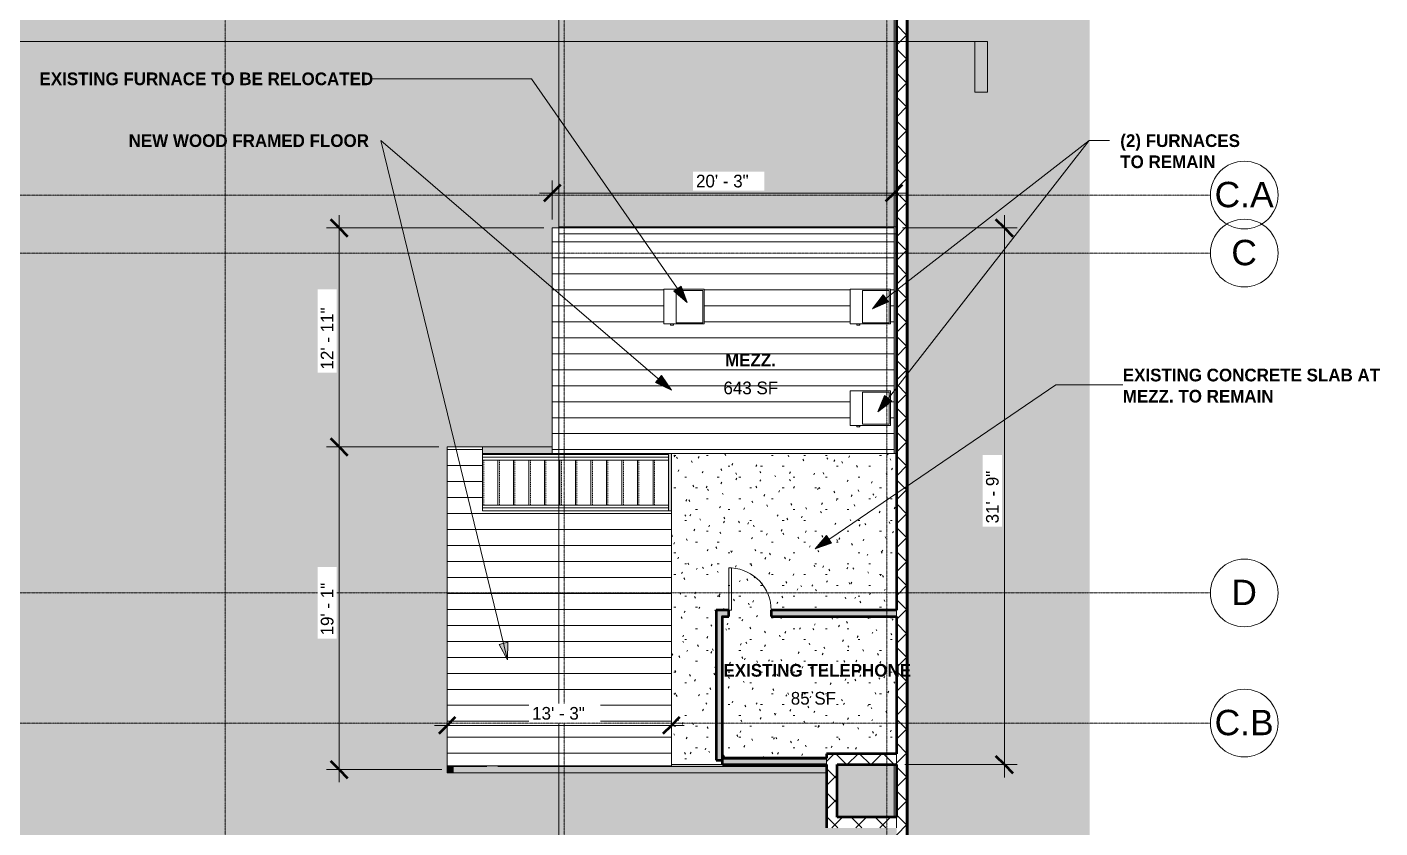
# Model space of a CAD drawing. Header units: inches. Extents: x -4124 to -1243, y 10266 to 12054.
# Drawn here: x -2202 to -1243, y 10995 to 11563 of the extents above; entities that cross this region are included whole.
import ezdxf

# ---------------------------------------------------------------- set-up
doc = ezdxf.new("R2010")
doc.units = ezdxf.units.IN
doc.header["$MEASUREMENT"] = 0
doc.linetypes.add('Grid Line 1_2_', pattern=[0.875, 0.5, -0.125, 0.125, -0.125])
doc.linetypes.add('Overhead 1_16_', pattern=[0.101562, 0.0625, -0.039062])
for name, color, linetype, lineweight in [('A-ANNO-DIMS', 211, 'Continuous', 9), ('A-ANNO-DIMS-96', 211, 'Continuous', 9), ('A-AREA-IDEN', 2, 'Continuous', 9), ('A-DOOR', 31, 'Continuous', 13), ('A-FLOR', 192, 'Continuous', 13), ('A-FLOR-HRAL', 11, 'Continuous', 9), ('A-FLOR-PATT', 8, 'Continuous', 13), ('A-ROOF', 132, 'Continuous', 13), ('A-WALL', 113, 'Continuous', 13), ('A-WALL-PATT', 111, 'Continuous', 20), ('C-BLDG-PADS', 91, 'Continuous', 13), ('G-ANNO-SYMB', 111, 'Continuous', 9), ('G-ANNO-TEXT', 231, 'Continuous', 9), ('I-WALL', 2, 'Continuous', 13), ('M-EQPM', 50, 'Continuous', 9), ('S-GRID', 1, 'Continuous', 9), ('S-GRID-IDEN', 1, 'Continuous', 9), ('S-STRS', 31, 'Continuous', 9)]:
    doc.layers.add(name, color=color, linetype=linetype, lineweight=lineweight)
doc.styles.add('Arial', font='arial.ttf', dxfattribs={"height": 18})
doc.styles.add('Century Gothic_1', font='ufonts.com_century-gothic.ttf', dxfattribs={"height": 9})
doc.styles.add('Century Gothic_B', font='GOTHICB.TTF', dxfattribs={"height": 9})
doc.dimstyles.new('OD__1__Tol__', dxfattribs={"dimscale": 12, "dimtxt": 9.397514, "dimasz": 1, "dimexe": 0.75, "dimexo": 0.5, "dimgap": 0.125, "dimtad": 1, "dimdec": 0, "dimzin": 3, "dimdsep": 46, "dimlunit": 4, "dimtxsty": 'Century Gothic_1', "dimblk1": 'OBLIQUE', "dimblk2": 'OBLIQUE', "dimsah": 1, "dimcen": 0.09, "dimdle": 0.75, "dimazin": 0, "dimtfac": 1, "dimtdec": 4, "dimtix": 1, "dimtmove": 0, "dimatfit": 3, "dimfxl": 1, "dimtvp": 1, "dimtfill": 1, "dimfrac": 2, "dimtolj": 1, "dimtzin": 0, "dimarcsym": 2})
pattern_1 = [(0, (0, 0), (30.72, 7.68), [1.267, -21.773, 1.267, -21.773, -122.88]), (0, (0, 0), (30.72, 7.68), [-46.08, 1.267, -44.813, 1.267, -21.773, -53.76]), (0, (0, 0), (30.72, 7.68), [-115.2, 1.267, -14.093, 1.267, -37.133]), (120, (11.52, 3.84), (-22.011075, 22.7643004), [1.267, -21.773, 1.267, -21.773, -122.88]), (120, (11.52, 3.84), (-22.011075, 22.7643004), [-46.08, 1.267, -44.813, 1.267, -21.773, -53.76]), (120, (11.52, 3.84), (-22.011075, 22.7643004), [-115.2, 1.267, -14.093, 1.267, -37.133]), (240, (15.36, 19.2), (-8.708925, -30.4443004), [1.267, -21.773, 1.267, -21.773, -122.88]), (240, (15.36, 19.2), (-8.708925, -30.4443004), [-46.08, 1.267, -44.813, 1.267, -21.773, -53.76]), (240, (15.36, 19.2), (-8.708925, -30.4443004), [-115.2, 1.267, -14.093, 1.267, -37.133])]
pattern_2 = [(45, (0, 0), (-8.485281, 8.485281), []), (135, (0, 0), (-8.485281, -8.485281), [])]

# ---------------------------------------------------------------- blocks, each defined once
blk = doc.blocks.new('Single-Flush - 30_ x 80_-1225038-FLOOR PLAN - MEZZANINE')
at = {"layer": 'A-DOOR', "lineweight": 20}
for p, q in [((13, -2.25), (13, -32.25)), ((15, -2.25), (13, -2.25)), ((15, -2.25), (15, -32.25)), ((15, -32.25), (13, -32.25))]:
    blk.add_line(p, q, dxfattribs=at)
at = {"layer": 'A-DOOR', "lineweight": 9}
blk.add_arc((15, -2.25), 30.07, 180, 266.18593, dxfattribs=at)
blk = doc.blocks.new('Walls 1 - Walls 1-1277454-FLOOR PLAN - MEZZANINE')
at = {"layer": 'A-ROOF'}
blk.add_hatch(color=161, dxfattribs=at).paths.add_polyline_path([(-1448.52, 10380.08), (-1448.52, 11927.37), (-1956.88, 11927.37), (-1956.83, 11915.82), (-1585.45, 11918.85), (-1585.45, 11774.15), (-1577.83, 11774.15), (-1577.83, 10643.01), (-1938.58, 10642.37), (-1938.58, 10381.41), (-1782.98, 10380.99)], flags=0)
at = {"layer": 'A-ROOF', "lineweight": 50}
blk.add_line((-1577.83, 11774.15), (-1577.83, 10643.01), dxfattribs=at)
blk = doc.blocks.new('Gas Fired Furnace - Direct Vent - 38000 BTUH-1351617-FLOOR PLAN - MEZZANINE')
at = {"layer": 'M-EQPM'}
for p, q in [((0, 0), (-24.5, 0)), ((-24.5, 0), (-24.5, -28.5)), ((-0.81, -0.81), (-23.69, -0.81)), ((-23.69, -0.81), (-23.69, -19.81)), ((-0.81, -19.81), (-0.81, -0.81)), ((0, -28.5), (0, 0)), ((-24.5, -28.5), (0, -28.5)), ((-23.69, -19.81), (-0.81, -19.81)), ((1, -21.69), (0, -21.69)), ((1, -21.83), (0, -21.83)), ((0, -23.83), (1, -23.83)), ((1, -21.69), (1, -21.82)), ((1, -21.83), (1, -23.83))]:
    blk.add_line(p, q, dxfattribs=at)
blk = doc.blocks.new('Top Rail Type - Top Rail_Internal_-1377795-FLOOR PLAN - MEZZANINE')
at = {"layer": 'A-FLOR-HRAL'}
for p, q in [((-1879.2, 11223.65), (-1747.2, 11223.65)), ((-1747.2, 11221.65), (-1879.2, 11221.65)), ((-1747.2, 11223.65), (-1747.2, 11221.65))]:
    blk.add_line(p, q, dxfattribs=at)
blk = doc.blocks.new('Top Rail Type - Top Rail_Internal_-V11-FLOOR PLAN - MEZZANINE')
at = {"layer": 'A-FLOR-HRAL'}
for p, q in [((-1879.2, 11223.65), (-1747.2, 11223.65)), ((-1879.2, 11221.65), (-1747.2, 11221.65)), ((-1747.2, 11223.65), (-1747.2, 11221.65))]:
    blk.add_line(p, q, dxfattribs=at)
blk = doc.blocks.new('Top Rail Type - Top Rail_Internal_-1377806-FLOOR PLAN - MEZZANINE')
at = {"layer": 'A-FLOR-HRAL'}
for p, q in [((-1879.2, 11257.65), (-1747.2, 11257.65)), ((-1747.2, 11257.65), (-1747.2, 11255.65)), ((-1747.2, 11255.65), (-1879.2, 11255.65))]:
    blk.add_line(p, q, dxfattribs=at)
blk = doc.blocks.new('Top Rail Type - Top Rail_Internal_-V12-FLOOR PLAN - MEZZANINE')
at = {"layer": 'A-FLOR-HRAL'}
for p, q in [((-1879.2, 11257.65), (-1747.2, 11257.65)), ((-1747.2, 11257.65), (-1747.2, 11255.65)), ((-1879.2, 11255.65), (-1747.2, 11255.65))]:
    blk.add_line(p, q, dxfattribs=at)
blk = doc.blocks.new('Grid - Grid Head - Circle-50561-FLOOR PLAN - MEZZANINE')
at = {"layer": 'S-GRID-IDEN'}
for start, end in [(360, 180), (180, 360)]:
    blk.add_arc((0, 0), 0.25, start, end, dxfattribs=at)
blk = doc.blocks.new('Section - 3_32_ x 3_8_-54337-FLOOR PLAN - MEZZANINE')
at = {"layer": 'G-ANNO-SYMB'}
blk.add_hatch(color=256, dxfattribs=at).paths.add_polyline_path([(0, 0.375), (0, 0), (-0.09375, 0), (-0.09375, 0.375)], flags=0)
for p, q in [((0, 0.375), (-0.09375, 0.375)), ((-0.09375, 0.375), (-0.09375, 0)), ((0, 0), (0, 0.375)), ((-0.09375, 0), (0, 0))]:
    blk.add_line(p, q, dxfattribs=at)
blk = doc.blocks.new('DIMBLOCK1-FLOOR PLAN - MEZZANINE')
at = {"layer": 'A-ANNO-DIMS-96'}
for p, q in [((-1829.7, 11426.27), (-1829.7, 11453.95)), ((-1587.2, 11426.27), (-1587.2, 11453.95)), ((-1838.7, 11444.95), (-1578.2, 11444.95)), ((-1829.7, 11444.95), (-1829.7, 11426.27)), ((-1587.2, 11444.95), (-1587.2, 11426.27))]:
    blk.add_line(p, q, dxfattribs=at)
at = {"layer": 'A-ANNO-DIMS-96', "lineweight": 50}
for p, q in [((-1829.7, 11444.95), (-1823.7, 11450.95)), ((-1587.2, 11444.95), (-1581.2, 11450.95)), ((-1829.7, 11444.95), (-1835.7, 11438.95)), ((-1587.2, 11444.95), (-1593.2, 11438.95))]:
    blk.add_line(p, q, dxfattribs=at)
at = {"layer": 'A-ANNO-DIMS-96', "color": 0, "insert": (-1727.7, 11457.98), "char_height": 9, "width": 46.1821, "attachment_point": 1, "line_spacing_factor": 0.984502, "style": 'Century Gothic_1', "bg_fill": 3, "box_fill_scale": 1.25, "bg_fill_color": 256, "bg_fill_true_color": 13158600, "bg_fill_transparency": 0}
blk.add_mtext('20\' - 3"', dxfattribs=at)
blk = doc.blocks.new('_Oblique')
at = {"color": 0, "linetype": 'ByBlock', "lineweight": -2}
blk.add_line((-0.5, -0.5), (0.5, 0.5), dxfattribs=at)
blk = doc.blocks.new('DIMBLOCK2-FLOOR PLAN - MEZZANINE')
at = {"layer": 'A-ANNO-DIMS-96', "lineweight": 50}
for p, q in [((-1508.95, 11420.27), (-1514.95, 11426.27)), ((-1508.95, 11420.27), (-1502.95, 11414.27)), ((-1508.95, 11039.65), (-1514.95, 11045.65)), ((-1508.95, 11039.65), (-1502.95, 11033.65))]:
    blk.add_line(p, q, dxfattribs=at)
at = {"layer": 'A-ANNO-DIMS-96'}
for p, q in [((-1508.95, 11030.65), (-1508.95, 11429.27)), ((-1581.2, 11420.27), (-1499.95, 11420.27)), ((-1508.95, 11420.27), (-1581.2, 11420.27)), ((-1579.45, 11039.65), (-1499.95, 11039.65)), ((-1508.95, 11039.65), (-1579.45, 11039.65))]:
    blk.add_line(p, q, dxfattribs=at)
at = {"layer": 'A-ANNO-DIMS-96', "color": 0, "insert": (-1521.99, 11210.72), "char_height": 9, "width": 46.1821, "attachment_point": 1, "rotation": 90, "line_spacing_factor": 0.984502, "style": 'Century Gothic_1', "bg_fill": 3, "box_fill_scale": 1.25, "bg_fill_color": 256, "bg_fill_true_color": 13158600, "bg_fill_transparency": 0}
blk.add_mtext('31\' - 9"', dxfattribs=at)
blk = doc.blocks.new('DIMBLOCK3-FLOOR PLAN - MEZZANINE')
at = {"layer": 'A-ANNO-DIMS-96', "lineweight": 50}
for p, q in [((-1980.83, 11264.9), (-1986.83, 11270.9)), ((-1980.83, 11264.9), (-1974.83, 11258.9)), ((-1980.83, 11036.15), (-1986.83, 11042.15)), ((-1980.83, 11036.15), (-1974.83, 11030.15))]:
    blk.add_line(p, q, dxfattribs=at)
at = {"layer": 'A-ANNO-DIMS-96'}
for p, q in [((-1980.83, 11027.15), (-1980.83, 11273.9)), ((-1910.2, 11264.9), (-1989.83, 11264.9)), ((-1980.83, 11264.9), (-1910.2, 11264.9)), ((-1907.95, 11036.15), (-1989.83, 11036.15)), ((-1980.83, 11036.15), (-1907.95, 11036.15))]:
    blk.add_line(p, q, dxfattribs=at)
at = {"layer": 'A-ANNO-DIMS-96', "color": 0, "insert": (-1993.87, 11131.28), "char_height": 9, "width": 46.1821, "attachment_point": 1, "rotation": 90, "line_spacing_factor": 0.984502, "style": 'Century Gothic_1', "bg_fill": 3, "box_fill_scale": 1.25, "bg_fill_color": 256, "bg_fill_true_color": 13158600, "bg_fill_transparency": 0}
blk.add_mtext('19\' - 1"', dxfattribs=at)
blk = doc.blocks.new('DIMBLOCK4-FLOOR PLAN - MEZZANINE')
at = {"layer": 'A-ANNO-DIMS-96'}
for p, q in [((-1913.2, 11067.52), (-1736.2, 11067.52)), ((-1904.2, 11070.01), (-1904.2, 11058.52)), ((-1904.2, 11067.52), (-1904.2, 11070.01)), ((-1745.2, 11070.01), (-1745.2, 11058.52)), ((-1745.2, 11067.52), (-1745.2, 11070.01))]:
    blk.add_line(p, q, dxfattribs=at)
at = {"layer": 'A-ANNO-DIMS-96', "lineweight": 50}
for p, q in [((-1904.2, 11067.52), (-1910.2, 11061.52)), ((-1904.2, 11067.52), (-1898.2, 11073.52)), ((-1745.2, 11067.52), (-1751.2, 11061.52)), ((-1745.2, 11067.52), (-1739.2, 11073.52))]:
    blk.add_line(p, q, dxfattribs=at)
at = {"layer": 'A-ANNO-DIMS-96', "color": 0, "insert": (-1843.95, 11080.56), "char_height": 9, "width": 46.1821, "attachment_point": 1, "line_spacing_factor": 0.984502, "style": 'Century Gothic_1', "bg_fill": 3, "box_fill_scale": 1.25, "bg_fill_color": 256, "bg_fill_true_color": 13158600, "bg_fill_transparency": 0}
blk.add_mtext('13\' - 3"', dxfattribs=at)
blk = doc.blocks.new('DIMBLOCK5-FLOOR PLAN - MEZZANINE')
at = {"layer": 'A-ANNO-DIMS-96', "lineweight": 50}
for p, q in [((-1980.83, 11420.27), (-1986.83, 11426.27)), ((-1980.83, 11420.27), (-1974.83, 11414.27)), ((-1980.83, 11264.9), (-1986.83, 11270.9)), ((-1980.83, 11264.9), (-1974.83, 11258.9))]:
    blk.add_line(p, q, dxfattribs=at)
at = {"layer": 'A-ANNO-DIMS-96'}
for p, q in [((-1980.83, 11429.27), (-1980.83, 11255.9)), ((-1835.7, 11420.27), (-1989.83, 11420.27)), ((-1980.83, 11420.27), (-1835.7, 11420.27)), ((-1910.2, 11264.9), (-1989.83, 11264.9)), ((-1980.83, 11264.9), (-1910.2, 11264.9))]:
    blk.add_line(p, q, dxfattribs=at)
at = {"layer": 'A-ANNO-DIMS-96', "color": 0, "insert": (-1993.87, 11319.83), "char_height": 9, "width": 54.5951, "attachment_point": 1, "rotation": 90, "line_spacing_factor": 0.984502, "style": 'Century Gothic_1', "bg_fill": 3, "box_fill_scale": 1.25, "bg_fill_color": 256, "bg_fill_true_color": 13158600, "bg_fill_transparency": 0}
blk.add_mtext('12\' - 11"', dxfattribs=at)

msp = doc.modelspace()

# ---------------------------------------------------------------- hatches: boundary and pattern name
at = {"layer": 'A-FLOR-PATT', "lineweight": 9}
h = msp.add_hatch(dxfattribs=at)
h.set_pattern_fill('FP_7', color=256, style=0, pattern_type=2)
h.set_pattern_definition([(0, (0, 0), (0, 11.331), [])])
h.paths.add_polyline_path([(-1904.2, 11038.73), (-1745.2, 11038.73), (-1745.2, 11219.65), (-1879.2, 11219.65), (-1879.2, 11264.9), (-1904.2, 11264.9), (-1904.2, 11096.55)], flags=0)
h.paths.add_polyline_path([(-1829.7, 11260.27), (-1587.2, 11260.27), (-1587.2, 11420.27), (-1829.7, 11420.27)], flags=0)
h.paths.add_polyline_path([(-1612.58, 11279.2), (-1613.65, 11279.2), (-1613.65, 11280.2), (-1618.31, 11280.2), (-1618.31, 11304.7), (-1589.81, 11304.7), (-1589.81, 11280.2), (-1611.5, 11280.2), (-1611.53, 11279.2), (-1612.52, 11279.2)], flags=0)
h.paths.add_polyline_path([(-1613.65, 11351.2), (-1613.65, 11352.2), (-1618.31, 11352.2), (-1618.31, 11376.7), (-1589.81, 11376.7), (-1589.81, 11352.2), (-1611.5, 11352.2), (-1611.53, 11351.2), (-1613.61, 11351.2)], flags=0)
h.paths.add_polyline_path([(-1744.58, 11351.2), (-1745.76, 11351.2), (-1745.76, 11352.2), (-1750.43, 11352.2), (-1750.43, 11376.7), (-1721.93, 11376.7), (-1721.93, 11352.2), (-1743.61, 11352.2), (-1743.65, 11351.2), (-1744.54, 11351.2)], flags=0)
h = msp.add_hatch(dxfattribs=at)
h.set_pattern_fill('FP_3', style=0, pattern_type=2)
h.set_pattern_definition(pattern_1)
h.paths.add_polyline_path([(-1745.2, 11039.65), (-1708.95, 11039.65), (-1708.95, 11042.78), (-1713.45, 11042.78), (-1713.45, 11149.15), (-1704.45, 11149.15), (-1704.45, 11144.65), (-1708.95, 11144.65), (-1708.95, 11044.15), (-1635.2, 11044.15), (-1635.2, 11047.28), (-1585.45, 11047.28), (-1585.45, 11144.65), (-1674.45, 11144.65), (-1674.45, 11149.15), (-1585.45, 11149.15), (-1585.45, 11260.27), (-1745.2, 11260.27), (-1745.2, 11042.78)], flags=0)
at = {"layer": 'A-WALL-PATT', "lineweight": 9}
h = msp.add_hatch(dxfattribs=at)
h.set_pattern_fill('FP_1', style=0, pattern_type=2)
h.set_pattern_definition(pattern_2)
h.paths.add_polyline_path([(-1577.83, 10640.15), (-1577.83, 11774.15), (-1585.45, 11774.15), (-1585.45, 10640.15)], flags=0)
h = msp.add_hatch(dxfattribs=at)
h.set_pattern_fill('FP_4', style=0, pattern_type=2)
h.set_pattern_definition(pattern_1)
h.paths.add_polyline_path([(-1712.95, 11148.65), (-1704.45, 11148.65), (-1704.45, 11149.15), (-1713.45, 11149.15), (-1713.45, 11148.65)], flags=0)
h.paths.add_polyline_path([(-1674.45, 11148.65), (-1585.45, 11148.65), (-1585.45, 11149.15), (-1674.45, 11149.15)], flags=0)
h = msp.add_hatch(dxfattribs=at)
h.set_pattern_fill('FP_4', style=0, pattern_type=2)
h.set_pattern_definition(pattern_1)
h.paths.add_polyline_path([(-1712.95, 11042.78), (-1712.95, 11148.65), (-1713.45, 11148.65), (-1713.45, 11042.78)], flags=0)
h = msp.add_hatch(dxfattribs=at)
h.set_pattern_fill('FP_4', style=0, pattern_type=2)
h.set_pattern_definition(pattern_1)
h.paths.add_polyline_path([(-1708.95, 11144.65), (-1704.45, 11144.65), (-1704.45, 11145.15), (-1709.45, 11145.15), (-1709.45, 11144.65)], flags=0)
h.paths.add_polyline_path([(-1674.45, 11144.65), (-1585.45, 11144.65), (-1585.45, 11145.15), (-1674.45, 11145.15)], flags=0)
h = msp.add_hatch(dxfattribs=at)
h.set_pattern_fill('FP_1', style=0, pattern_type=2)
h.set_pattern_definition(pattern_2)
h.paths.add_polyline_path([(-1635.2, 10994.78), (-1627.58, 10994.78), (-1627.58, 11047.28), (-1635.2, 11047.28), (-1635.2, 11039.65)], flags=0)
h = msp.add_hatch(dxfattribs=at)
h.set_pattern_fill('FP_1', style=0, pattern_type=2)
h.set_pattern_definition(pattern_2)
h.paths.add_polyline_path([(-1585.45, 11039.65), (-1585.45, 11047.28), (-1627.58, 11047.28), (-1627.58, 11039.65)], flags=0)
h = msp.add_hatch(dxfattribs=at)
h.set_pattern_fill('FP_4', style=0, pattern_type=2)
h.set_pattern_definition(pattern_1)
h.paths.add_polyline_path([(-1708.95, 11043.65), (-1635.2, 11043.65), (-1635.2, 11044.15), (-1708.95, 11044.15)], flags=0)
h = msp.add_hatch(dxfattribs=at)
h.set_pattern_fill('FP_1', style=0, pattern_type=2)
h.set_pattern_definition(pattern_2)
h.paths.add_polyline_path([(-1585.45, 10994.78), (-1585.45, 11002.4), (-1627.58, 11002.4), (-1627.58, 10994.78)], flags=0)
at = {"layer": 'C-BLDG-PADS', "lineweight": 9}
h = msp.add_hatch(dxfattribs=at)
h.set_pattern_fill('FP_29', color=256, style=0, pattern_type=2)
h.set_pattern_definition(pattern_1)
h.paths.add_polyline_path([(-1587.2, 10642.99), (-1585.45, 10643.01), (-1585.45, 10783.02), (-1587.2, 10783.02), (-1587.2, 10643.01)], flags=0)
h.paths.add_polyline_path([(-1585.45, 10793.9), (-1585.45, 10994.78), (-1587.2, 10994.78), (-1587.2, 10793.9)], flags=0)
h.paths.add_polyline_path([(-1587.2, 11002.4), (-1585.45, 11002.4), (-1585.45, 11039.65), (-1587.2, 11039.65), (-1587.2, 11005.7)], flags=0)
h.paths.add_polyline_path([(-1587.2, 11260.27), (-1585.45, 11260.27), (-1585.45, 11416.15), (-1587.2, 11416.15), (-1587.2, 11278.29)], flags=0)
h.paths.add_polyline_path([(-1585.45, 11420.9), (-1585.45, 11759.77), (-1587.2, 11759.77), (-1587.2, 11420.9)], flags=0)
h.paths.add_polyline_path([(-1587.2, 11770.65), (-1585.45, 11770.65), (-1585.45, 11772.15), (-1587.2, 11772.15), (-1587.2, 11771.59)], flags=0)
h.paths.add_polyline_path([(-1585.45, 11842.92), (-1585.45, 11918.85), (-1587.2, 11918.84), (-1587.2, 11842.92)], flags=0)
h = msp.add_hatch(dxfattribs=at)
h.set_pattern_fill('FP_3', style=0, pattern_type=2)
h.set_pattern_definition(pattern_1)
h.paths.add_polyline_path([(-1938.58, 10793.9), (-1845.45, 10793.9), (-1845.45, 10979.9), (-1797.95, 10979.9), (-1797.95, 10977.65), (-1790.33, 10977.65), (-1790.33, 10793.9), (-1593.15, 10793.9), (-1592.83, 10794.03), (-1592.62, 10794.52), (-1592.62, 10802), (-1592.83, 10802.49), (-1593.31, 10802.69), (-1597.45, 10802.69), (-1597.45, 10803.25), (-1587.45, 10803.25), (-1587.45, 10802.69), (-1591.59, 10802.69), (-1592.08, 10802.49), (-1592.28, 10802), (-1592.28, 10794.52), (-1592.08, 10794.03), (-1591.75, 10793.9), (-1587.2, 10793.9), (-1587.2, 10994.78), (-1635.2, 10994.78), (-1635.2, 11033.9), (-1904.2, 11033.9), (-1904.2, 11264.9), (-1829.7, 11264.9), (-1829.7, 11420.27), (-1824.95, 11420.27), (-1824.95, 11420.9), (-1587.2, 11420.9), (-1587.2, 11759.77), (-1591.75, 11759.77), (-1592.08, 11759.63), (-1592.28, 11759.15), (-1592.28, 11751.66), (-1592.08, 11751.18), (-1591.59, 11750.97), (-1587.45, 11750.97), (-1587.45, 11750.41), (-1597.45, 11750.41), (-1597.45, 11750.97), (-1593.31, 11750.97), (-1592.83, 11751.18), (-1592.62, 11751.66), (-1592.62, 11759.15), (-1592.83, 11759.63), (-1593.15, 11759.77), (-1820.5, 11759.77), (-1820.83, 11759.63), (-1821.03, 11759.15), (-1821.03, 11751.66), (-1820.83, 11751.18), (-1820.34, 11750.97), (-1816.2, 11750.97), (-1816.2, 11750.41), (-1826.2, 11750.41), (-1826.2, 11750.97), (-1822.06, 11750.97), (-1821.58, 11751.18), (-1821.37, 11751.66), (-1821.37, 11759.15), (-1821.58, 11759.63), (-1821.9, 11759.77), (-2061, 11759.77), (-2061.33, 11759.63), (-2061.53, 11759.15), (-2061.53, 11751.66), (-2061.33, 11751.18), (-2060.84, 11750.97), (-2056.7, 11750.97), (-2056.7, 11750.41), (-2066.7, 11750.41), (-2066.7, 11750.97), (-2062.56, 11750.97), (-2062.08, 11751.18), (-2061.87, 11751.66), (-2061.87, 11759.15), (-2062.08, 11759.63), (-2062.4, 11759.77), (-2301.5, 11759.77), (-2301.83, 11759.63), (-2302.03, 11759.15), (-2302.03, 11751.66), (-2301.83, 11751.18), (-2301.34, 11750.97), (-2297.2, 11750.97), (-2297.2, 11750.41), (-2307.2, 11750.41), (-2307.2, 11750.97), (-2303.06, 11750.97), (-2302.58, 11751.18), (-2302.37, 11751.66), (-2302.37, 11759.15), (-2302.58, 11759.63), (-2302.9, 11759.77), (-2541.5, 11759.77), (-2541.83, 11759.63), (-2542.03, 11759.15), (-2542.03, 11751.66), (-2541.83, 11751.18), (-2541.34, 11750.97), (-2537.2, 11750.97), (-2537.2, 11750.41), (-2547.2, 11750.41), (-2547.2, 11750.97), (-2543.06, 11750.97), (-2542.58, 11751.18), (-2542.37, 11751.66), (-2542.37, 11759.15), (-2542.58, 11759.63), (-2542.9, 11759.77), (-2784.5, 11759.77), (-2784.83, 11759.63), (-2785.03, 11759.15), (-2785.03, 11751.66), (-2784.83, 11751.18), (-2784.34, 11750.97), (-2780.2, 11750.97), (-2780.2, 11750.41), (-2790.2, 11750.41), (-2790.2, 11750.97), (-2786.06, 11750.97), (-2785.58, 11751.18), (-2785.37, 11751.66), (-2785.37, 11759.15), (-2785.58, 11759.63), (-2785.9, 11759.77), (-3020.5, 11759.77), (-3020.83, 11759.63), (-3021.03, 11759.15), (-3021.03, 11751.66), (-3020.83, 11751.18), (-3020.34, 11750.97), (-3016.2, 11750.97), (-3016.2, 11750.41), (-3026.2, 11750.41), (-3026.2, 11750.97), (-3022.06, 11750.97), (-3021.58, 11751.18), (-3021.37, 11751.75), (-3021.37, 11759.15), (-3021.58, 11759.63), (-3021.9, 11759.77), (-3034.58, 11759.77), (-3034.58, 10805.64), (-3033.52, 10806.46), (-3031.83, 10807.16), (-3030.02, 10807.4), (-3030.02, 10815.9), (-1943.16, 10815.9), (-1943.16, 10807.29), (-1942.39, 10807.4), (-1940.58, 10807.16), (-1938.89, 10806.46), (-1937.44, 10805.35), (-1936.33, 10803.9), (-1935.63, 10802.21), (-1935.39, 10800.4), (-1935.63, 10798.58), (-1936.33, 10796.9), (-1937.44, 10795.45), (-1938.58, 10794.57), (-1938.58, 10794.33)], flags=0)
h.paths.add_polyline_path([(-1820.5, 10793.9), (-1797.95, 10793.9), (-1797.95, 10975.4), (-1840.95, 10975.4), (-1840.95, 10793.9), (-1821.9, 10793.9), (-1821.58, 10794.03), (-1821.37, 10794.52), (-1821.37, 10802), (-1821.58, 10802.49), (-1822.06, 10802.69), (-1826.2, 10802.69), (-1826.2, 10803.25), (-1816.2, 10803.25), (-1816.2, 10802.69), (-1820.34, 10802.69), (-1820.83, 10802.49), (-1821.03, 10802), (-1821.03, 10794.52), (-1820.83, 10794.03)], flags=0)
h.paths.add_polyline_path([(-2062.56, 10815.9), (-2066.7, 10815.9), (-2066.7, 10816.46), (-2062.56, 10816.46), (-2062.08, 10816.66), (-2061.87, 10817.15), (-2061.87, 10824.63), (-2062.08, 10825.12), (-2062.56, 10825.32), (-2066.7, 10825.32), (-2066.7, 10825.88), (-2056.7, 10825.88), (-2056.7, 10825.32), (-2060.84, 10825.32), (-2061.33, 10825.12), (-2061.53, 10824.63), (-2061.53, 10817.15), (-2061.33, 10816.66), (-2060.84, 10816.46), (-2056.7, 10816.46), (-2056.7, 10815.9), (-2060.84, 10815.9)], flags=0)
h.paths.add_polyline_path([(-3020.34, 10815.9), (-3026.2, 10815.9), (-3026.2, 10816.46), (-3022.06, 10816.46), (-3021.58, 10816.66), (-3021.37, 10817.15), (-3021.37, 10824.63), (-3021.58, 10825.12), (-3022.06, 10825.32), (-3026.2, 10825.32), (-3026.2, 10825.88), (-3016.2, 10825.88), (-3016.2, 10825.32), (-3020.34, 10825.32), (-3020.83, 10825.12), (-3021.03, 10824.63), (-3021.03, 10817.15), (-3020.83, 10816.66), (-3020.34, 10816.46), (-3016.2, 10816.46), (-3016.2, 10815.9)], flags=0)
h.paths.add_polyline_path([(-2543.06, 10815.9), (-2547.2, 10815.9), (-2547.2, 10816.46), (-2543.06, 10816.46), (-2542.58, 10816.66), (-2542.37, 10817.15), (-2542.37, 10824.63), (-2542.58, 10825.12), (-2543.06, 10825.32), (-2547.2, 10825.32), (-2547.2, 10825.88), (-2537.2, 10825.88), (-2537.2, 10825.32), (-2541.34, 10825.32), (-2541.83, 10825.12), (-2542.03, 10824.63), (-2542.03, 10817.15), (-2541.83, 10816.66), (-2541.34, 10816.46), (-2537.2, 10816.46), (-2537.2, 10815.9), (-2541.34, 10815.9)], flags=0)
h.paths.add_polyline_path([(-2307.2, 10815.9), (-2307.2, 10816.46), (-2303.06, 10816.46), (-2302.58, 10816.66), (-2302.37, 10817.15), (-2302.37, 10824.63), (-2302.58, 10825.12), (-2303.06, 10825.32), (-2307.2, 10825.32), (-2307.2, 10825.88), (-2297.2, 10825.88), (-2297.2, 10825.32), (-2301.34, 10825.32), (-2301.83, 10825.12), (-2302.03, 10824.63), (-2302.03, 10817.15), (-2301.83, 10816.66), (-2301.34, 10816.46), (-2297.2, 10816.46), (-2297.2, 10815.9), (-2303.06, 10815.9)], flags=0)
h.paths.add_polyline_path([(-2780.2, 10815.9), (-2790.2, 10815.9), (-2790.2, 10816.46), (-2786.06, 10816.46), (-2785.58, 10816.66), (-2785.37, 10817.15), (-2785.37, 10824.63), (-2785.58, 10825.12), (-2786.06, 10825.32), (-2790.2, 10825.32), (-2790.2, 10825.88), (-2780.2, 10825.88), (-2780.2, 10825.32), (-2784.34, 10825.32), (-2784.83, 10825.12), (-2785.03, 10824.63), (-2785.03, 10817.15), (-2784.83, 10816.66), (-2784.34, 10816.46), (-2780.2, 10816.46)], flags=0)
h.paths.add_polyline_path([(-1587.2, 11002.4), (-1587.2, 11039.65), (-1627.58, 11039.65), (-1627.58, 11002.4)], flags=0)
h.paths.add_polyline_path([(-1790.33, 11038.4), (-1635.2, 11038.4), (-1635.2, 11039.65), (-1745.2, 11039.65), (-1745.2, 11038.73), (-1899.7, 11038.73), (-1899.7, 11038.4), (-1797.95, 11038.4)], flags=0)
h.paths.add_polyline_path([(-1747.2, 11219.65), (-1745.2, 11219.65), (-1745.2, 11260.27), (-1829.7, 11260.27), (-1829.7, 11260.4), (-1879.2, 11260.4), (-1879.2, 11259.65), (-1747.2, 11259.65), (-1747.2, 11221.65)], flags=0)
h.paths.add_polyline_path([(-3032.23, 11535.24), (-3032.88, 11535.24), (-3032.88, 11536.24), (-2872.23, 11536.24), (-2872.23, 11535.24), (-3031.52, 11535.24)], flags=0)
h.paths.add_polyline_path([(-3032.23, 11536.52), (-3034.23, 11536.52), (-3034.23, 11682.52), (-3032.23, 11682.52), (-3032.23, 11615.81)], flags=0)
h.paths.add_polyline_path([(-3032.88, 11682.8), (-3032.88, 11683.8), (-2872.23, 11683.8), (-2872.23, 11682.8), (-3032.29, 11682.8)], flags=0)
at = {"layer": 'G-ANNO-TEXT', "lineweight": 20}
for points in [[(-1733.93, 11367.29), (-1738.15, 11378.98), (-1743.43, 11375.3)], [(-1745.14, 11305.31), (-1752.15, 11315.57), (-1756.34, 11310.69)], [(-1861.48, 11114), (-1861.2, 11126.42), (-1867.45, 11124.89)]]:
    msp.add_hatch(color=147, dxfattribs=at).paths.add_polyline_path(points, flags=0)
at = {"layer": 'G-ANNO-TEXT'}
msp.add_hatch(color=256, dxfattribs=at).paths.add_polyline_path([(-1643.21, 11192.67), (-1631.48, 11196.76), (-1635.1, 11202.08)], flags=0)
at = {"layer": 'I-WALL'}
for color, points in [(254, [(-1879.2, 11260.4), (-1829.7, 11260.4), (-1829.7, 11264.9), (-1879.2, 11264.9), (-1879.2, 11264.19)]), (161, [(-1712.95, 11042.78), (-1709.45, 11042.78), (-1709.45, 11145.15), (-1712.95, 11145.15), (-1712.95, 11096.55)]), (254, [(-1899.7, 11033.9), (-1899.7, 11038.73), (-1904.2, 11038.73), (-1904.2, 11033.9)]), (254, [(-1899.7, 11033.9), (-1635.2, 11033.9), (-1635.2, 11038.4), (-1899.7, 11038.4)]), (161, [(-1708.95, 11040.15), (-1635.2, 11040.15), (-1635.2, 11043.65), (-1708.95, 11043.65)])]:
    msp.add_hatch(color=color, dxfattribs=at).paths.add_polyline_path(points, flags=0)
h = msp.add_hatch(color=161, dxfattribs=at)
h.paths.add_polyline_path([(-1712.95, 11145.15), (-1704.45, 11145.15), (-1704.45, 11148.65), (-1712.95, 11148.65)], flags=0)
h.paths.add_polyline_path([(-1674.45, 11145.15), (-1585.45, 11145.15), (-1585.45, 11148.65), (-1674.45, 11148.65)], flags=0)

# ---------------------------------------------------------------- linework, layer by layer
at = {"layer": 'A-FLOR'}
for p, q in [((-1587.2, 11420.27), (-1829.7, 11420.27)), ((-1829.7, 11420.27), (-1829.7, 11260.27)), ((-1587.2, 11260.27), (-1587.2, 11420.27)), ((-1879.2, 11264.9), (-1904.2, 11264.9)), ((-1904.2, 11264.9), (-1904.2, 11038.73)), ((-1879.2, 11219.65), (-1879.2, 11264.9)), ((-1585.45, 11260.27), (-1829.7, 11260.27)), ((-1745.2, 11038.73), (-1745.2, 11260.27)), ((-1751.82, 11219.65), (-1879.2, 11219.65)), ((-1745.2, 11219.65), (-1747.2, 11219.65)), ((-1904.2, 11038.73), (-1745.2, 11038.73)), ((-1745.2, 11039.65), (-1708.95, 11039.65))]:
    msp.add_line(p, q, dxfattribs=at)
at = {"layer": 'A-WALL', "lineweight": 50}
for p, q in [((-1577.83, 10640.15), (-1577.83, 11774.15)), ((-1585.45, 11759.77), (-1585.45, 11149.15)), ((-1585.45, 11144.65), (-1585.45, 11047.28)), ((-1635.2, 11047.28), (-1635.2, 11044.15)), ((-1585.45, 11047.28), (-1635.2, 11047.28)), ((-1635.2, 11039.65), (-1635.2, 10994.78)), ((-1627.58, 11002.4), (-1627.58, 11039.65)), ((-1627.58, 11039.65), (-1585.45, 11039.65)), ((-1585.45, 11039.65), (-1585.45, 11002.4)), ((-1585.45, 11002.4), (-1627.58, 11002.4))]:
    msp.add_line(p, q, dxfattribs=at)
at = {"layer": 'A-WALL'}
for p, q in [((-1712.95, 11148.65), (-1704.45, 11148.65)), ((-1712.95, 11148.65), (-1712.95, 11042.78)), ((-1709.45, 11145.15), (-1704.45, 11145.15)), ((-1709.45, 11145.15), (-1709.45, 11042.78)), ((-1674.45, 11148.65), (-1585.45, 11148.65)), ((-1674.45, 11145.15), (-1585.45, 11145.15)), ((-1585.45, 11144.65), (-1585.45, 11149.15)), ((-1585.45, 11039.65), (-1585.45, 11047.28)), ((-1708.95, 11043.65), (-1635.2, 11043.65)), ((-1708.95, 11040.15), (-1635.2, 11040.15)), ((-1635.2, 11039.65), (-1635.2, 11044.15)), ((-1585.45, 10994.78), (-1585.45, 11002.4))]:
    msp.add_line(p, q, dxfattribs=at)
at = {"layer": 'C-BLDG-PADS', "lineweight": 9}
for p, q in [((-1587.2, 11420.9), (-1587.2, 11759.77)), ((-1587.2, 11002.4), (-1587.2, 11039.65))]:
    msp.add_line(p, q, dxfattribs=at)
at = {"layer": 'G-ANNO-SYMB'}
for p, q in [((-1825.08, 11923.48), (-1825.08, 10300.09)), ((-4007.91, 11552.4), (-1529.83, 11552.4))]:
    msp.add_line(p, q, dxfattribs=at)
at = {"layer": 'G-ANNO-TEXT', "color": 147, "lineweight": 20}
for p, q in [((-1957.97, 11525.96), (-1958.22, 11525.96)), ((-1844.46, 11525.96), (-1957.97, 11525.96)), ((-1861.48, 11114), (-1951.24, 11482.12)), ((-1745.14, 11305.31), (-1951.24, 11482.12)), ((-1448.73, 11482.12), (-1434.42, 11482.12)), ((-1448.73, 11482.12), (-1434.42, 11482.12)), ((-1738.15, 11378.98), (-1743.43, 11375.3)), ((-1743.43, 11375.3), (-1733.93, 11367.29)), ((-1733.93, 11367.29), (-1738.15, 11378.98)), ((-1595.02, 11372.86), (-1602.54, 11362.97)), ((-1752.15, 11315.57), (-1756.34, 11310.69)), ((-1745.14, 11305.31), (-1752.15, 11315.57)), ((-1756.34, 11310.69), (-1745.14, 11305.31)), ((-1593.91, 11301.37), (-1598.76, 11289.94)), ((-1861.2, 11126.42), (-1867.45, 11124.89)), ((-1867.45, 11124.89), (-1861.48, 11114)), ((-1861.48, 11114), (-1861.2, 11126.42))]:
    msp.add_line(p, q, dxfattribs=at)
at = {"layer": 'G-ANNO-TEXT'}
for p, q in [((-1472.4, 11308.91), (-1424.95, 11308.91)), ((-1635.1, 11202.08), (-1643.21, 11192.67)), ((-1631.48, 11196.76), (-1635.1, 11202.08)), ((-1643.21, 11192.67), (-1631.48, 11196.76))]:
    msp.add_line(p, q, dxfattribs=at)
at = {"layer": 'I-WALL'}
for p, q in [((-1824.95, 11420.9), (-1585.45, 11420.9)), ((-1824.95, 11420.9), (-1824.95, 11416.15)), ((-1585.45, 11416.15), (-1824.95, 11416.15)), ((-1879.2, 11264.9), (-1829.7, 11264.9)), ((-1829.7, 11260.4), (-1879.2, 11260.4)), ((-1904.2, 11033.9), (-1904.2, 11038.73)), ((-1899.7, 11038.73), (-1899.7, 11038.4)), ((-1899.7, 11038.4), (-1875.98, 11038.4)), ((-1868.35, 11038.4), (-1635.2, 11038.4)), ((-1635.2, 11033.9), (-1904.2, 11033.9))]:
    msp.add_line(p, q, dxfattribs=at)
at = {"layer": 'I-WALL', "lineweight": 50}
for p, q in [((-1704.45, 11149.15), (-1713.45, 11149.15)), ((-1713.45, 11149.15), (-1713.45, 11042.78)), ((-1708.95, 11144.65), (-1704.45, 11144.65)), ((-1708.95, 11039.65), (-1708.95, 11144.65)), ((-1704.45, 11144.65), (-1704.45, 11149.15)), ((-1585.45, 11149.15), (-1674.45, 11149.15)), ((-1674.45, 11149.15), (-1674.45, 11144.65)), ((-1674.45, 11144.65), (-1585.45, 11144.65)), ((-1713.45, 11042.78), (-1708.95, 11042.78)), ((-1635.2, 11044.15), (-1708.95, 11044.15)), ((-1708.95, 11039.65), (-1635.2, 11039.65))]:
    msp.add_line(p, q, dxfattribs=at)
at = {"layer": 'S-GRID', "linetype": 'Grid Line 1_2_'}
for p, q in [((-2061.7, 11973.42), (-2061.7, 10769.7)), ((-1821.2, 11973.42), (-1821.2, 10769.7)), ((-1362.8, 11402.4), (-3914.18, 11402.4)), ((-1362.8, 11161.4), (-3914.18, 11161.4))]:
    msp.add_line(p, q, dxfattribs=at)
at = {"layer": 'S-STRS'}
for p, q in [((-1879.2, 11259.65), (-1747.2, 11259.65)), ((-1747.2, 11257.65), (-1747.2, 11259.65)), ((-1868.2, 11255.65), (-1868.2, 11223.65)), ((-1857.2, 11255.65), (-1857.2, 11223.65)), ((-1846.2, 11255.65), (-1846.2, 11223.65)), ((-1835.2, 11255.65), (-1835.2, 11223.65)), ((-1824.2, 11255.65), (-1824.2, 11223.65)), ((-1813.2, 11255.65), (-1813.2, 11223.65)), ((-1802.2, 11255.65), (-1802.2, 11223.65)), ((-1791.2, 11255.65), (-1791.2, 11223.65)), ((-1780.2, 11255.65), (-1780.2, 11223.65)), ((-1769.2, 11255.65), (-1769.2, 11223.65)), ((-1758.2, 11255.65), (-1758.2, 11223.65)), ((-1747.2, 11255.65), (-1747.2, 11223.65)), ((-1751.82, 11219.65), (-1747.2, 11219.65)), ((-1747.2, 11219.65), (-1747.2, 11221.65))]:
    msp.add_line(p, q, dxfattribs=at)
at = {"layer": 'S-STRS', "linetype": 'Overhead 1_16_'}
for p, q in [((-1878.2, 11255.65), (-1878.2, 11223.65)), ((-1867.2, 11255.65), (-1867.2, 11223.65)), ((-1856.2, 11255.65), (-1856.2, 11223.65)), ((-1845.2, 11255.65), (-1845.2, 11223.65)), ((-1834.2, 11255.65), (-1834.2, 11223.65)), ((-1823.2, 11255.65), (-1823.2, 11223.65)), ((-1812.2, 11255.65), (-1812.2, 11223.65)), ((-1801.2, 11255.65), (-1801.2, 11223.65)), ((-1790.2, 11255.65), (-1790.2, 11223.65)), ((-1779.2, 11255.65), (-1779.2, 11223.65)), ((-1768.2, 11255.65), (-1768.2, 11223.65)), ((-1757.2, 11255.65), (-1757.2, 11223.65))]:
    msp.add_line(p, q, dxfattribs=at)

# ---------------------------------------------------------------- block references
at = {"layer": 'A-DOOR', "rotation": 180}
msp.add_blockref('Single-Flush - 30_ x 80_-1225038-FLOOR PLAN - MEZZANINE', (-1689.45, 11146.9), dxfattribs=at)
at = {"layer": 'A-FLOR-HRAL'}
for name in ['Top Rail Type - Top Rail_Internal_-1377806-FLOOR PLAN - MEZZANINE', 'Top Rail Type - Top Rail_Internal_-V12-FLOOR PLAN - MEZZANINE', 'Top Rail Type - Top Rail_Internal_-1377795-FLOOR PLAN - MEZZANINE', 'Top Rail Type - Top Rail_Internal_-V11-FLOOR PLAN - MEZZANINE']:
    msp.add_blockref(name, (0, 0), dxfattribs=at)
at = {"layer": 'A-ROOF'}
msp.add_blockref('Walls 1 - Walls 1-1277454-FLOOR PLAN - MEZZANINE', (0, 0), dxfattribs=at)
at = {"layer": 'G-ANNO-SYMB', "xscale": 95.99999999999994, "yscale": 95.99999999999994, "zscale": 95.99999999999994, "rotation": 180}
msp.add_blockref('Section - 3_32_ x 3_8_-54337-FLOOR PLAN - MEZZANINE', (-1529.83, 11552.4), dxfattribs=at)
at = {"layer": 'M-EQPM', "rotation": 270}
for p in [(-1721.93, 11352.2), (-1589.81, 11352.2), (-1589.81, 11280.2)]:
    msp.add_blockref('Gas Fired Furnace - Direct Vent - 38000 BTUH-1351617-FLOOR PLAN - MEZZANINE', p, dxfattribs=at)
at = {"layer": 'S-GRID-IDEN', "xscale": 95.99999999999994, "yscale": 95.99999999999994, "zscale": 95.99999999999994}
for p, rotation in [((-1338.8, 11443.53), 89.99999999999962), ((-1338.8, 11402.4), 89.9999999999996), ((-1338.8, 11161.4), 89.9999999999996), ((-1338.8, 11069.14), 89.99999999999962)]:
    msp.add_blockref('Grid - Grid Head - Circle-50561-FLOOR PLAN - MEZZANINE', p, dxfattribs=dict(at, rotation=rotation))

# ---------------------------------------------------------------- texts
at = {"layer": 'A-AREA-IDEN', "char_height": 9, "attachment_point": 1}
for s, insert, width, style in [('MEZZ.', (-1707.1, 11331.11), 42.117, 'Century Gothic_B'), ('643 SF', (-1708.23, 11311.29), 44.844, 'Century Gothic_1'), ('EXISTING TELEPHONE', (-1708.23, 11111.03), 152.106, 'Century Gothic_B'), ('85 SF', (-1660.48, 11091.21), 36.36, 'Century Gothic_1')]:
    msp.add_mtext(s, dxfattribs=dict(at, insert=insert, width=width, style=style))
at = {"layer": 'G-ANNO-TEXT', "color": 147, "lineweight": 20, "char_height": 9, "attachment_point": 1, "style": 'Century Gothic_B'}
for s, insert, width in [('EXISTING FURNACE TO BE RELOCATED', (-2193.4, 11530.46), 275.73), ('NEW WOOD FRAMED FLOOR', (-2130.17, 11486.62), 207.252), ('(2) FURNACES', (-1426.74, 11486.62), 102.414), ('TO REMAIN', (-1426.74, 11471.62), 82.113)]:
    msp.add_mtext(s, dxfattribs=dict(at, insert=insert, width=width))
at = {"layer": 'G-ANNO-TEXT', "char_height": 9, "attachment_point": 1, "style": 'Century Gothic_B'}
for s, insert, width in [('EXISTING CONCRETE SLAB AT', (-1424.95, 11320.42), 213.009), ('MEZZ. TO REMAIN', (-1424.95, 11305.42), 128.472)]:
    msp.add_mtext(s, dxfattribs=dict(at, insert=insert, width=width))
at = {"layer": 'S-GRID-IDEN', "char_height": 18, "attachment_point": 1, "style": 'Arial'}
for s, insert, width in [('C.A', (-1359.83, 11452.91), 50.904), ('C', (-1347.97, 11411.78), 22.119), ('D', (-1347.97, 11170.78), 22.119), ('C.B', (-1359.83, 11078.52), 50.904)]:
    msp.add_mtext(s, dxfattribs=dict(at, insert=insert, width=width))

# ---------------------------------------------------------------- next in the draw order: dimensions: what is measured, and where the dimension line sits
at = {"layer": 'A-ANNO-DIMS'}
dim = msp.add_linear_dim(base=(-1587.20325386, 11444.94806263), p1=(-1829.70325386, 11420.27039014), p2=(-1587.20325386, 11420.27039014), dimstyle='OD__1__Tol__', override={"dimpost": '<>', "dimfxl": 242.5}, dxfattribs=at)
dim.commit()
dim.dimension.update_dxf_attribs({"geometry": 'DIMBLOCK1-FLOOR PLAN - MEZZANINE', "text_midpoint": (-1708.45325386, 11451.17443928)})
dim = msp.add_linear_dim(base=(-1980.83, 11264.9), p1=(-1901.95, 11036.15), p2=(-1904.2, 11264.9), angle=90, dimstyle='OD__1__Tol__', override={"dimpost": '<>', "dimfxl": 228.761065}, dxfattribs=at)
dim.commit()
dim.dimension.update_dxf_attribs({"geometry": 'DIMBLOCK3-FLOOR PLAN - MEZZANINE', "text_midpoint": (-1987.06, 11150.52)})

# ---------------------------------------------------------------- next in the draw order: linework, layer by layer
at = {"layer": 'S-GRID', "linetype": 'Grid Line 1_2_'}
for p, q in [((-1592.45, 11973.42), (-1592.45, 10769.7)), ((-1362.8, 11443.53), (-3796.51, 11443.53))]:
    msp.add_line(p, q, dxfattribs=at)

# ---------------------------------------------------------------- next in the draw order: dimensions: what is measured, and where the dimension line sits
at = {"layer": 'A-ANNO-DIMS'}
for base, p1, p2, override, picture, middle in [((-1980.83, 11264.9), (-1829.7, 11420.27), (-1904.2, 11264.9), {"dimpost": '<>', "dimfxl": 172.312625}, 'DIMBLOCK5-FLOOR PLAN - MEZZANINE', (-1986.94, 11342.58)), ((-1508.95, 11420.27), (-1585.45, 11039.65), (-1587.2, 11420.27), {"dimpost": '<>', "dimfxl": 380.621234}, 'DIMBLOCK2-FLOOR PLAN - MEZZANINE', (-1515.18, 11229.96))]:
    dim = msp.add_linear_dim(base=base, p1=p1, p2=p2, angle=90, dimstyle='OD__1__Tol__', override=override, dxfattribs=at)
    dim.commit()
    dim.dimension.update_dxf_attribs({"geometry": picture, "text_midpoint": middle})
dim = msp.add_linear_dim(base=(-1745.2, 11067.52), p1=(-1904.2, 11076.01), p2=(-1745.2, 11076.01), dimstyle='OD__1__Tol__', override={"dimpost": '<>', "dimfxl": 159}, dxfattribs=at)
dim.commit()
dim.dimension.update_dxf_attribs({"geometry": 'DIMBLOCK4-FLOOR PLAN - MEZZANINE', "text_midpoint": (-1824.7, 11073.75)})

# ---------------------------------------------------------------- next in the draw order: hatches: boundary and pattern name
at = {"layer": 'G-ANNO-TEXT', "lineweight": 20}
for points in [[(-1602.54, 11362.97), (-1591.08, 11367.77), (-1595.02, 11372.86)], [(-1598.76, 11289.94), (-1588.84, 11297.42), (-1593.91, 11301.37)]]:
    msp.add_hatch(color=147, dxfattribs=at).paths.add_polyline_path(points, flags=0)

# ---------------------------------------------------------------- next in the draw order: linework, layer by layer
at = {"layer": 'G-ANNO-TEXT', "color": 147, "lineweight": 20}
for p, q in [((-1733.93, 11367.29), (-1844.46, 11525.96)), ((-1602.54, 11362.97), (-1448.73, 11482.12)), ((-1598.76, 11289.94), (-1448.73, 11482.12)), ((-1591.08, 11367.77), (-1595.02, 11372.86)), ((-1602.54, 11362.97), (-1591.08, 11367.77)), ((-1598.76, 11289.94), (-1588.84, 11297.42)), ((-1588.84, 11297.42), (-1593.91, 11301.37))]:
    msp.add_line(p, q, dxfattribs=at)
at = {"layer": 'G-ANNO-TEXT'}
msp.add_line((-1643.21, 11192.67), (-1472.4, 11308.91), dxfattribs=at)
at = {"layer": 'S-GRID', "linetype": 'Grid Line 1_2_'}
msp.add_line((-1362.8, 11069.14), (-3796.51, 11069.14), dxfattribs=at)

doc.saveas('drawing.dxf')
